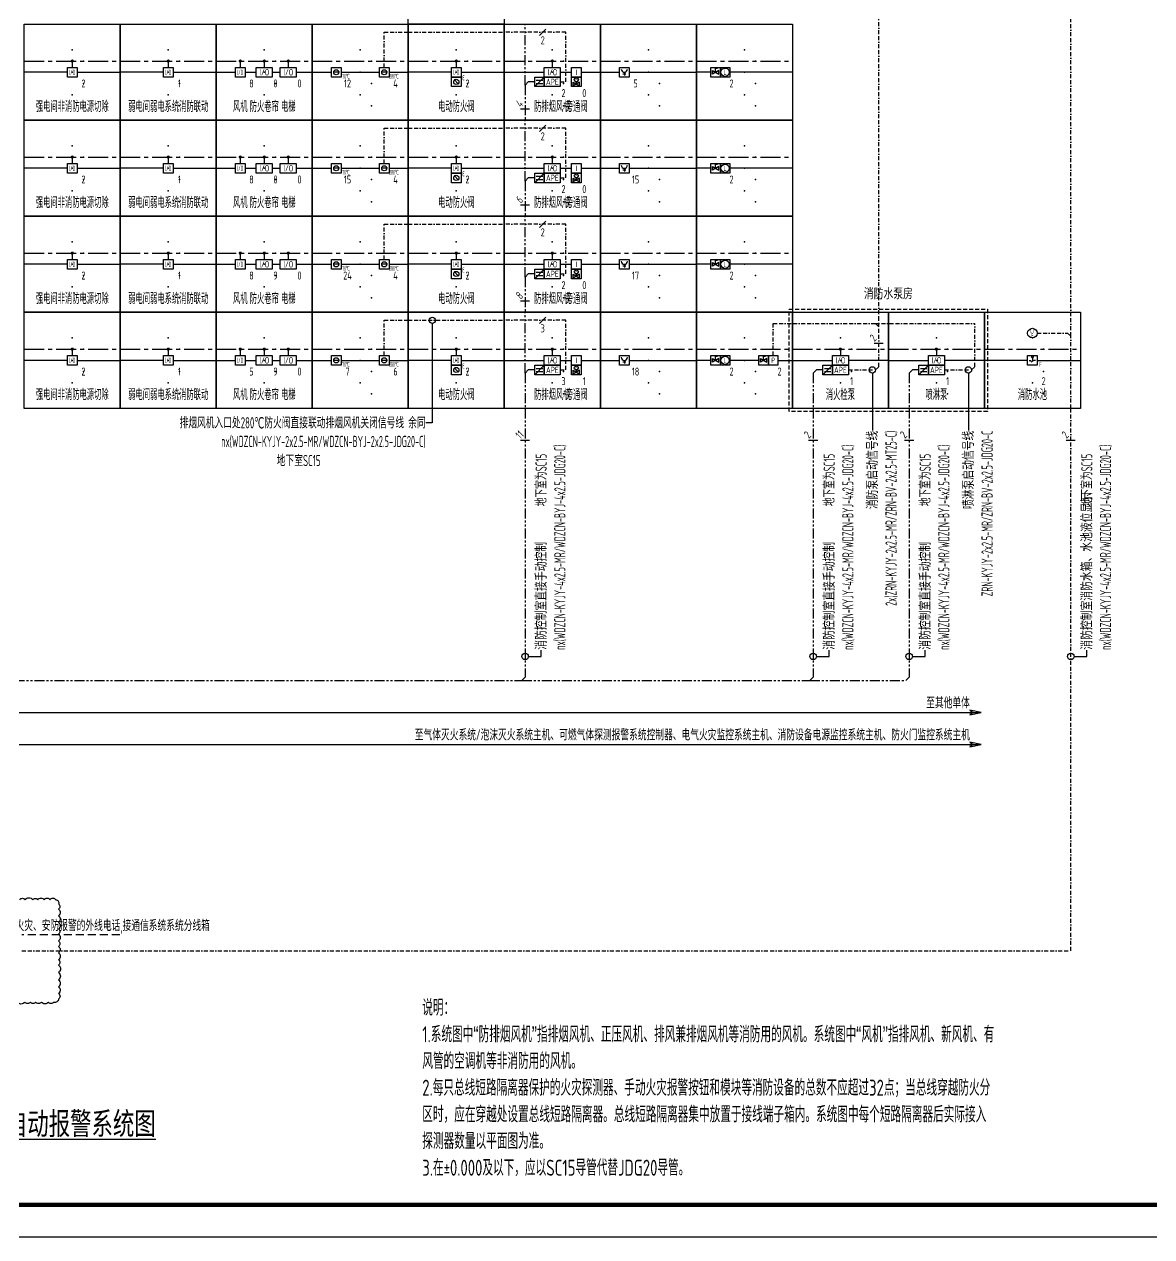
# Model space of a CAD drawing. Header units: millimetres. Extents: x -610917 to 349982, y -134386 to 210510.
# Drawn here: x 30000 to 65229, y -28881 to 9000 of the extents above; entities that cross this region are included whole.
import ezdxf
from ezdxf import colors
from ezdxf.entities.mleader import LeaderData, LeaderLine
from ezdxf.enums import TextEntityAlignment as Align
from ezdxf.math import Vec2, Vec3

# ---------------------------------------------------------------- set-up
doc = ezdxf.new("R2010")
doc.units = ezdxf.units.MM
doc.header["$LTSCALE"] = 500
doc.header["$MEASUREMENT"] = 0
for name, pattern in [('BORDER2', [0.875, 0.25, -0.125, 0.25, -0.125, 0, -0.125]), ('CENTER', [2, 1.25, -0.25, 0.25, -0.25]), ('DASHED', [0.75, 0.5, -0.25]), ('HIDDEN', [0.375, 0.25, -0.125]), ('PHANTOM2', [1.25, 0.625, -0.125, 0.125, -0.125, 0.125, -0.125])]:
    doc.linetypes.add(name, pattern=pattern)
doc.layers.get('0').update_dxf_attribs({"linetype": 'CONTINUOUS'})
for name, color, linetype in [('E-CTRL-WIRE', 3, 'BORDER2'), ('E-FAS-DEVC', 3, 'CONTINUOUS'), ('E-FAS-WIRE', 4, 'CONTINUOUS'), ('E-FAS-WIRE2', 1, 'CENTER'), ('E-FAS-WIRE4', 4, 'PHANTOM2'), ('E-GCS-WIRE', 4, 'DASHED'), ('E-POWR-EQPM', 3, 'CONTINUOUS'), ('E-REQU-DIMS', 30, 'CONTINUOUS'), ('E-UNIV-DIAG', 2, 'CONTINUOUS'), ('E-UNIV-DIAG2', 2, 'HIDDEN'), ('E-UNIV-EL', 140, 'CONTINUOUS'), ('E-UNIV-NOTE', 6, 'CONTINUOUS'), ('内框', 8, 'CONTINUOUS')]:
    doc.layers.add(name, color=color, linetype=linetype)
doc.styles.add('TH-STYLE1', font='Stfangso_0.ttf', dxfattribs={"width": 0.7})
doc.styles.add('TH-STYLE3', font='tssdeng.shx', dxfattribs={"width": 0.7, "bigfont": 'tssdchn.shx'})
doc.styles.add('黑体', font='')
doc.styles.get('黑体').set_extended_font_data('SimHei')

# ---------------------------------------------------------------- blocks, each defined once
blk = doc.blocks.new('E-ES01')
blk.add_lwpolyline([(0, 3000), (3000, 3000), (3000, 0), (0, 0)], close=True)
for p in [(1500, 2200), (1850, 1850), (1500, 1500), (1850, 1150), (1500, 800), (1850, 450)]:
    blk.add_point(p)
blk = doc.blocks.new('E-ANNO04')
blk.add_line((-1, -1), (1, 1))
at = {"style": 'TH-STYLE3', "width": 0.7}
blk.add_attdef('N', text='', height=2.5, dxfattribs=at).set_placement((0, 2.5), align=Align.MIDDLE)
blk = doc.blocks.new('E-BFAS610')
blk.add_lwpolyline([(-1.5, -1.5), (-1.5, 1.5), (1.5, 1.5), (1.5, -1.5)], close=True)
at = {"layer": 'E-UNIV-EL'}
for p, q in [((0, 0), (0, -1)), ((-0.5, -0.5), (0.5, -0.5))]:
    blk.add_line(p, q, dxfattribs=at)
blk.add_arc((0, 1), 1, 180, 0, dxfattribs=at)
blk = doc.blocks.new('E-BFAS620')
blk.add_lwpolyline([(-1.5, -1.5), (-1.5, 1.5), (1.5, 1.5), (1.5, -1.5)], close=True)
at = {"layer": 'E-UNIV-EL', "style": 'TH-STYLE3', "width": 0.7}
blk.add_attdef('F', text='', height=1.7, dxfattribs=at).set_placement((0, 0), align=Align.MIDDLE)
blk = doc.blocks.new('E-BFAS522')
blk.add_lwpolyline([(-1.5, -1.5), (-1.5, 1.5), (1.5, 1.5), (1.5, -1.5)], close=True)
at = {"layer": 'E-UNIV-EL'}
for p, q in [((-1.5, -1.5), (1.5, 1.5)), ((-1, 0.5), (1, 0.5)), ((-1, -0.5), (1, -0.5))]:
    blk.add_line(p, q, dxfattribs=at)
blk = doc.blocks.new('E-BFAS712')
blk.add_lwpolyline([(-1.5, -1.5), (-1.5, 1.5), (1.5, 1.5), (1.5, -1.5)], close=True)
at = {"layer": 'E-UNIV-EL'}
blk.add_line((1, 0), (-1, 0), dxfattribs=at)
blk.add_circle((0, 0), 0.8, dxfattribs=at)
at = {"layer": 'E-UNIV-EL', "style": 'TH-STYLE3', "width": 0.5}
blk.add_attdef('F', text='', height=1.5, dxfattribs=at).set_placement((3, -1.25), align=Align.MIDDLE)
blk = doc.blocks.new('E-BFAS730')
blk.add_lwpolyline([(-1.5, -1.5), (-1.5, 1.5), (1.5, 1.5), (1.5, -1.5)], close=True)
at = {"layer": 'E-UNIV-EL'}
blk.add_line((-0.71, 0.71), (0.71, -0.71), dxfattribs=at)
blk.add_circle((0, 0), 0.8, dxfattribs=at)
at = {"layer": 'E-UNIV-EL', "style": 'TH-STYLE3', "width": 0.5}
blk.add_attdef('F', text='', height=1.5, dxfattribs=at).set_placement((2.25, 1.25), align=Align.MIDDLE)
blk = doc.blocks.new('E-BFAS711')
blk.add_lwpolyline([(-1.5, -1.5), (-1.5, 1.5), (1.5, 1.5), (1.5, -1.5)], close=True)
at = {"layer": 'E-UNIV-EL'}
blk.add_line((1, 0), (-1, 0), dxfattribs=at)
blk.add_circle((0, 0), 0.8, dxfattribs=at)
at = {"layer": 'E-UNIV-EL', "style": 'TH-STYLE3', "width": 0.5}
blk.add_attdef('F', text='', height=1.5, dxfattribs=at).set_placement((3, -1.25), align=Align.MIDDLE)
blk = doc.blocks.new('E-BFAS621-2')
blk.add_lwpolyline([(-1.5, -1.5), (-1.5, 1.5), (1.5, 1.5), (1.5, -1.5)], close=True)
at = {"layer": 'E-UNIV-EL'}
for p in [(0, 0), (0.58, 1.15)]:
    blk.add_line(p, (0, 1.15), dxfattribs=at)
blk.add_lwpolyline([(1, -0.58), (1, 0.58), (-1, -0.58), (-1, 0.58)], close=True, dxfattribs=at)
blk = doc.blocks.new('E-BFAS520')
blk.add_lwpolyline([(-1.5, -1.5), (-1.5, 1.5), (1.5, 1.5), (1.5, -1.5)], close=True)
at = {"layer": 'E-UNIV-EL', "style": 'TH-STYLE3', "width": 0.5}
blk.add_attdef('F', text='', height=1.7, dxfattribs=at).set_placement((0, 0), align=Align.MIDDLE)
blk = doc.blocks.new('E-BFAS622')
blk.add_lwpolyline([(-1.5, -1.5), (-1.5, 1.5), (1.5, 1.5), (1.5, -1.5)], close=True)
at = {"layer": 'E-UNIV-EL'}
blk.add_circle((0, 0), 1.3, dxfattribs=at)
at = {"layer": 'E-UNIV-EL', "style": 'TH-STYLE3', "width": 0.7}
blk.add_attdef('S', text='', height=1.7, dxfattribs=at).set_placement((0, 0), align=Align.MIDDLE)
blk = doc.blocks.new('E-BDB004')
blk.add_lwpolyline([(-2.5, -1.5), (-2.5, 1.5), (2.5, 1.5), (2.5, -1.5)], close=True)
at = {"layer": 'E-UNIV-EL', "style": 'TH-STYLE3', "width": 0.7}
blk.add_attdef('BOX', text='', height=2, dxfattribs=at).set_placement((0, 0), align=Align.MIDDLE)
blk = doc.blocks.new('_DotBlank')
at = {"color": 0, "linetype": 'ByBlock', "lineweight": -2}
blk.add_line((-0.5, 0), (-1, 0), dxfattribs=at)
blk.add_circle((0, 0), 0.5, dxfattribs=at)
blk = doc.blocks.new('E-BFAS011')
blk.add_lwpolyline([(-2.5, -1.5), (-2.5, 1.5), (2.5, 1.5), (2.5, -1.5)], close=True)
at = {"layer": 'E-UNIV-EL', "style": 'TH-STYLE3', "width": 0.7}
blk.add_attdef('F', text='', height=2, dxfattribs=at).set_placement((0, 0), align=Align.MIDDLE)
blk = doc.blocks.new('E-BFAS630-2')
blk.add_lwpolyline([(-1.5, -1.51), (-1.5, 1.49), (1.5, 1.49), (1.5, -1.51)], close=True)
at = {"layer": 'E-UNIV-EL'}
for p, q in [((0, 0.7), (0, 0.5)), ((0, 0.4), (0, 0.25)), ((0, 0.15), (0, 0)), ((0.2, 1.07), (0.45, 1.07)), ((-1, -0.01), (-0.5, -0.01)), ((0, -0.1), (0, -0.3))]:
    blk.add_line(p, q, dxfattribs=at)
blk.add_lwpolyline([(0, 1.45, -0.533333), (0, 0.7, -0.533333)], format="xyb", close=True, dxfattribs=at)
blk.add_lwpolyline([(1, -0.01), (0.5, -0.01), (-0.5, -0.59)], dxfattribs=at)
at = {"layer": 'E-UNIV-EL', "style": 'TH-STYLE3', "width": 0.5}
blk.add_attdef('F', text='', height=1.5, dxfattribs=at).set_placement((2.5, -1.26), align=Align.MIDDLE)
blk = doc.blocks.new('E-BFAS630-3')
blk.add_circle((0, 0), 1.5)
at = {"layer": 'E-UNIV-EL', "style": 'TH-STYLE3', "width": 0.5}
for p in [(0, 0.75), (0, -0.75)]:
    blk.add_attdef('F', text='', height=1.5, dxfattribs=at).set_placement(p, align=Align.MIDDLE)
blk = doc.blocks.new('E-BFAS621-4')
blk.add_lwpolyline([(-1.5, -1.5), (-1.5, 1.5), (1.5, 1.5), (1.5, -1.5)], close=True)
at = {"layer": 'E-UNIV-EL'}
blk.add_line((0, 0), (0, -0.7), dxfattribs=at)
blk.add_lwpolyline([(1, -1.28), (1, -0.12), (-1, -1.28), (-1, -0.12)], close=True, dxfattribs=at)
blk.add_circle((0, 0.65), 0.65, dxfattribs=at)
at = {"layer": 'E-UNIV-EL', "style": 'TH-STYLE3', "width": 0.7}
blk.add_attdef('F', text='', height=1, dxfattribs=at).set_placement((0, 0.65), align=Align.MIDDLE)
blk = doc.blocks.new('E-BFAS510')
blk.add_lwpolyline([(-1.5, -1.5), (-1.5, 1.5), (1.5, 1.5), (1.5, -1.5)], close=True)
at = {"layer": 'E-UNIV-EL', "style": 'TH-STYLE3', "width": 0.7}
blk.add_attdef('F', text='', height=1.7, dxfattribs=at).set_placement((0, 0), align=Align.MIDDLE)
blk = doc.blocks.new('THAPE_A1L_inner')
at = {"layer": '内框'}
blk.add_lwpolyline([(0, 0), (841, 0), (841, 594), (0, 594)], close=True, dxfattribs=at)
at = {"layer": '内框', "const_width": 1.4}
blk.add_lwpolyline([(25, 584), (25, 10), (831, 10), (831, 584)], close=True, dxfattribs=at)
at = {"layer": '内框', "style": '黑体', "width": 0.8}
blk.add_attdef('内框名称', (51.53, 598.63), '', height=7, dxfattribs=at)

msp = doc.modelspace()

# ---------------------------------------------------------------- linework, layer by layer
at = {"layer": 'E-CTRL-WIRE'}
for p, q in [((56700, -250), (56700, 14750)), ((62700, -750), (62700, 14350)), ((41250, 7650), (41250, 8750)), ((41250, 8750), (42000, 8750)), ((42000, 8750), (45000, 8750)), ((46925, 8750), (45000, 8750)), ((46925, 7200), (46925, 8750)), ((46750, 7200), (46925, 7200)), ((41250, 4650), (41250, 5750)), ((41250, 5750), (42000, 5750)), ((42000, 5750), (45000, 5750)), ((46925, 5750), (45000, 5750)), ((46925, 4200), (46925, 5750)), ((46750, 4200), (46925, 4200)), ((41250, 1650), (41250, 2750)), ((41250, 2750), (42000, 2750)), ((42000, 2750), (45000, 2750)), ((46925, 2750), (45000, 2750)), ((46925, 1200), (46925, 2750)), ((46750, 1200), (46925, 1200)), ((41250, -1350), (41250, -250)), ((41250, -250), (42000, -250)), ((42000, -250), (45000, -250)), ((46925, -250), (45000, -250)), ((46925, -1800), (46925, -250)), ((53400, -1350), (53400, -350)), ((53400, -350), (56600, -350)), ((56700, -450), (56600, -350)), ((56600, -350), (59700, -350)), ((56700, -450), (56700, -250)), ((59700, -1700), (59700, -350)), ((56700, -1700), (56700, -450)), ((61650, -650), (62600, -650)), ((62600, -650), (62700, -750)), ((62700, -3000), (62700, -750)), ((46750, -1800), (46925, -1800)), ((55750, -1800), (56600, -1800)), ((55750, -1800), (56600, -1800)), ((56600, -1800), (56700, -1700)), ((58750, -1800), (59600, -1800)), ((59600, -1800), (59700, -1700)), ((62700, -19950), (62700, -3000)), ((29921, -19950), (62700, -19950))]:
    msp.add_line(p, q, dxfattribs=at)
at = {"layer": 'E-FAS-WIRE'}
for p, q in [((31350, 7500), (30000, 7500)), ((31650, 7500), (33000, 7500)), ((34350, 7500), (33000, 7500)), ((34650, 7500), (36000, 7500)), ((36000, 7500), (36600, 7500)), ((36900, 7500), (37250, 7500)), ((37750, 7500), (38000, 7500)), ((38500, 7500), (39000, 7500)), ((39000, 7500), (39600, 7500)), ((39900, 7500), (41100, 7500)), ((41400, 7500), (42000, 7500)), ((43350, 7500), (42000, 7500)), ((43650, 7500), (45000, 7500)), ((45000, 7500), (46250, 7500)), ((46750, 7500), (47100, 7500)), ((47400, 7500), (48000, 7500)), ((48000, 7500), (48600, 7500)), ((48900, 7500), (51000, 7500)), ((51450, 7500), (51000, 7500)), ((54000, 7500), (52030, 7500)), ((31350, 4500), (30000, 4500)), ((31650, 4500), (33000, 4500)), ((34350, 4500), (33000, 4500)), ((34650, 4500), (36000, 4500)), ((36000, 4500), (36600, 4500)), ((36900, 4500), (37250, 4500)), ((37750, 4500), (38000, 4500)), ((38500, 4500), (39000, 4500)), ((39000, 4500), (39600, 4500)), ((39900, 4500), (41100, 4500)), ((41400, 4500), (42000, 4500)), ((43350, 4500), (42000, 4500)), ((43650, 4500), (45000, 4500)), ((45000, 4500), (46250, 4500)), ((46750, 4500), (47100, 4500)), ((47400, 4500), (48000, 4500)), ((48000, 4500), (48600, 4500)), ((48900, 4500), (51000, 4500)), ((51450, 4500), (51000, 4500)), ((54000, 4500), (52030, 4500)), ((31350, 1500), (30000, 1500)), ((31650, 1500), (33000, 1500)), ((34350, 1500), (33000, 1500)), ((34650, 1500), (36000, 1500)), ((36000, 1500), (36600, 1500)), ((36900, 1500), (37250, 1500)), ((37750, 1500), (38000, 1500)), ((38500, 1500), (39000, 1500)), ((39000, 1500), (39600, 1500)), ((39900, 1500), (41100, 1500)), ((41400, 1500), (42000, 1500)), ((43350, 1500), (42000, 1500)), ((43650, 1500), (45000, 1500)), ((45000, 1500), (46250, 1500)), ((46750, 1500), (47100, 1500)), ((47400, 1500), (48000, 1500)), ((48000, 1500), (48600, 1500)), ((48900, 1500), (51000, 1500)), ((51450, 1500), (51000, 1500)), ((54000, 1500), (52030, 1500)), ((31350, -1500), (30000, -1500)), ((31500, -1150), (31500, -1350)), ((31650, -1500), (33000, -1500)), ((34350, -1500), (33000, -1500)), ((34650, -1500), (36000, -1500)), ((36000, -1500), (36600, -1500)), ((36900, -1500), (37250, -1500)), ((37750, -1500), (38000, -1500)), ((38500, -1500), (39000, -1500)), ((39000, -1500), (39600, -1500)), ((39900, -1500), (41100, -1500)), ((41400, -1500), (42000, -1500)), ((43350, -1500), (42000, -1500)), ((43650, -1500), (45000, -1500)), ((45000, -1500), (46250, -1500)), ((46750, -1500), (47100, -1500)), ((47400, -1500), (48000, -1500)), ((48000, -1500), (48600, -1500)), ((48900, -1500), (51000, -1500)), ((51450, -1500), (51000, -1500)), ((52950, -1500), (52030, -1500)), ((53550, -1500), (54000, -1500)), ((54000, -1500), (55250, -1500)), ((55500, -1150), (55500, -1350)), ((57000, -1500), (55750, -1500)), ((57000, -1500), (58250, -1500)), ((58500, -1150), (58500, -1350)), ((60000, -1500), (58750, -1500)), ((61350, -1500), (60000, -1500)), ((61650, -1500), (63000, -1500)), ((13421, -12500), (59899, -12500)), ((21021, -13500), (59899, -13500))]:
    msp.add_line(p, q, dxfattribs=at)
at = {"layer": 'E-FAS-WIRE', "const_width": 50}
for points in [[(31475, -1150, 1), (31525, -1150, 1)], [(55475, -1150, 1), (55525, -1150, 1)], [(58475, -1150, 1), (58525, -1150, 1)]]:
    msp.add_lwpolyline(points, format="xyb", close=True, dxfattribs=at)
at = {"layer": 'E-FAS-WIRE'}
for points in [[(59899, -12500), (59546, -12425), (59646, -12500), (59546, -12575), (59899, -12500)], [(59899, -13500), (59546, -13425), (59646, -13500), (59546, -13575), (59899, -13500)]]:
    msp.add_lwpolyline(points, dxfattribs=at)
at = {"layer": 'E-FAS-WIRE2'}
for p, q in [((30000, 7850), (33000, 7850)), ((31500, 7850), (31500, 7650)), ((33000, 7850), (36000, 7850)), ((34500, 7850), (34500, 7650)), ((36000, 7850), (39000, 7850)), ((36750, 7850), (36750, 7650)), ((37500, 7850), (37500, 7650)), ((38250, 7850), (38250, 7650)), ((39000, 7850), (42000, 7850)), ((42000, 7850), (45000, 7850)), ((43500, 7850), (43500, 7650)), ((45000, 7850), (48000, 7850)), ((46500, 7850), (46500, 7650)), ((48000, 7850), (51000, 7850)), ((51000, 7850), (54000, 7850)), ((30000, 4850), (33000, 4850)), ((31500, 4850), (31500, 4650)), ((33000, 4850), (36000, 4850)), ((34500, 4850), (34500, 4650)), ((36000, 4850), (39000, 4850)), ((36750, 4850), (36750, 4650)), ((37500, 4850), (37500, 4650)), ((38250, 4850), (38250, 4650)), ((39000, 4850), (42000, 4850)), ((42000, 4850), (45000, 4850)), ((43500, 4850), (43500, 4650)), ((45000, 4850), (48000, 4850)), ((46500, 4850), (46500, 4650)), ((48000, 4850), (51000, 4850)), ((51000, 4850), (54000, 4850)), ((30000, 1850), (33000, 1850)), ((31500, 1850), (31500, 1650)), ((33000, 1850), (36000, 1850)), ((34500, 1850), (34500, 1650)), ((36000, 1850), (39000, 1850)), ((36750, 1850), (36750, 1650)), ((37500, 1850), (37500, 1650)), ((38250, 1850), (38250, 1650)), ((39000, 1850), (42000, 1850)), ((42000, 1850), (45000, 1850)), ((43500, 1850), (43500, 1650)), ((45000, 1850), (48000, 1850)), ((46500, 1850), (46500, 1650)), ((48000, 1850), (51000, 1850)), ((51000, 1850), (54000, 1850)), ((30000, -1150), (33000, -1150)), ((31500, -1150), (31500, -1350)), ((33000, -1150), (36000, -1150)), ((34500, -1150), (34500, -1350)), ((36000, -1150), (39000, -1150)), ((36750, -1150), (36750, -1350)), ((37500, -1150), (37500, -1350)), ((38250, -1150), (38250, -1350)), ((39000, -1150), (42000, -1150)), ((42000, -1150), (45000, -1150)), ((43500, -1150), (43500, -1350)), ((45000, -1150), (48000, -1150)), ((46500, -1150), (46500, -1350)), ((48000, -1150), (51000, -1150)), ((51000, -1150), (54000, -1150)), ((54000, -1150), (57000, -1150)), ((57000, -1150), (60000, -1150)), ((60000, -1150), (63000, -1150)), ((60000, -1150), (63000, -1150))]:
    msp.add_line(p, q, dxfattribs=at)
at = {"layer": 'E-FAS-WIRE2', "const_width": 50}
for points in [[(31475, 7850, 1), (31525, 7850, 1)], [(34475, 7850, 1), (34525, 7850, 1)], [(36725, 7850, 1), (36775, 7850, 1)], [(37475, 7850, 1), (37525, 7850, 1)], [(38225, 7850, 1), (38275, 7850, 1)], [(43475, 7850, 1), (43525, 7850, 1)], [(46475, 7850, 1), (46525, 7850, 1)], [(31475, 4850, 1), (31525, 4850, 1)], [(34475, 4850, 1), (34525, 4850, 1)], [(36725, 4850, 1), (36775, 4850, 1)], [(37475, 4850, 1), (37525, 4850, 1)], [(38225, 4850, 1), (38275, 4850, 1)], [(43475, 4850, 1), (43525, 4850, 1)], [(46475, 4850, 1), (46525, 4850, 1)], [(31475, 1850, 1), (31525, 1850, 1)], [(34475, 1850, 1), (34525, 1850, 1)], [(36725, 1850, 1), (36775, 1850, 1)], [(37475, 1850, 1), (37525, 1850, 1)], [(38225, 1850, 1), (38275, 1850, 1)], [(43475, 1850, 1), (43525, 1850, 1)], [(46475, 1850, 1), (46525, 1850, 1)], [(31475, -1150, 1), (31525, -1150, 1)], [(34475, -1150, 1), (34525, -1150, 1)], [(36725, -1150, 1), (36775, -1150, 1)], [(37475, -1150, 1), (37525, -1150, 1)], [(38225, -1150, 1), (38275, -1150, 1)], [(43475, -1150, 1), (43525, -1150, 1)], [(46475, -1150, 1), (46525, -1150, 1)]]:
    msp.add_lwpolyline(points, format="xyb", close=True, dxfattribs=at)
at = {"layer": 'E-FAS-WIRE4'}
for p, q in [((45650, 7100), (45650, 9000)), ((45650, 7100), (45750, 7200)), ((45950, 7200), (45750, 7200)), ((45650, 7100), (45650, 6000)), ((45650, 4100), (45650, 6000)), ((45650, 4100), (45750, 4200)), ((45950, 4200), (45750, 4200)), ((45650, 4100), (45650, 3000)), ((45650, 1100), (45650, 3000)), ((45650, 1100), (45750, 1200)), ((45950, 1200), (45750, 1200)), ((45650, 1100), (45650, 0)), ((45650, -1900), (45650, 0)), ((45650, -1900), (45750, -1800)), ((45950, -1800), (45750, -1800)), ((54650, -1900), (54750, -1800)), ((54950, -1800), (54750, -1800)), ((57650, -1900), (57750, -1800)), ((57950, -1800), (57750, -1800)), ((45650, -1900), (45650, -3000)), ((54650, -1900), (54650, -3000)), ((57650, -1900), (57650, -3000)), ((45650, -3000), (45650, -11400)), ((54650, -3000), (54650, -11400)), ((57650, -3000), (57650, -11400)), ((12821, -11500), (45550, -11500)), ((45550, -11500), (45650, -11400)), ((45550, -11500), (54550, -11500)), ((54650, -11400), (54550, -11500)), ((54550, -11500), (54650, -11400)), ((54550, -11500), (57550, -11500)), ((57550, -11500), (57650, -11400))]:
    msp.add_line(p, q, dxfattribs=at)
at = {"layer": 'E-GCS-WIRE'}
msp.add_line((32986, -19450), (29921, -19450), dxfattribs=at)
at = {"layer": 'E-UNIV-DIAG2'}
msp.add_lwpolyline([(53900, -3100), (53900, 100), (60100, 100), (60100, -3100)], close=True, dxfattribs=at)
at = {"layer": 'E-UNIV-NOTE'}
msp.add_lwpolyline([(29857, -18350, -0.520567), (30024, -18350, -0.520567), (30264, -18350, -0.520567), (30424, -18350, -0.520567), (30623, -18350, -0.520567), (30808, -18350, -0.520567), (30983, -18350, -0.520567), (31071, -18489, -0.520567), (31071, -18646, -0.520567), (31071, -18851, -0.520567), (31071, -19061, -0.520567), (31071, -19268, -0.520567), (31071, -19425, -0.520567), (31071, -19640, -0.520567), (31071, -19811, -0.520567), (31071, -20009, -0.520567), (31071, -20226, -0.520567), (31071, -20391, -0.520567), (31071, -20628, -0.520567), (31071, -20857, -0.520567), (31071, -21068, -0.520567), (31071, -21276, -0.520567), (31071, -21456, -0.520567), (30921, -21550, -0.520567), (30753, -21550, -0.520567), (30541, -21550, -0.520567), (30356, -21550, -0.520567), (30196, -21550, -0.520567), (30016, -21550, -0.520567), (29776, -21550, -0.520567)], format="xyb", dxfattribs=at)

# ---------------------------------------------------------------- block references
at = {"layer": 'E-FAS-DEVC', "xscale": 100, "yscale": 100, "zscale": 100}
for name, p, values in [('E-BFAS520', (31500, 7500), {'F': 'I/O'}), ('E-BFAS520', (34500, 7500), {'F': 'I/O'}), ('E-BFAS520', (36750, 7500), {'F': 'I/O'}), ('E-BFAS011', (37500, 7500), {'F': 'I/O'}), ('E-BFAS011', (38250, 7500), {'F': 'I/O'}), ('E-BFAS711', (39750, 7500), {'F': '70℃'}), ('E-BFAS712', (41250, 7500), {'F': '280℃'}), ('E-BFAS520', (43500, 7500), {'F': 'I/O'}), ('E-BFAS011', (46500, 7500), {'F': 'I/O'}), ('E-BFAS510', (47250, 7500), {'F': 'I'}), ('E-BFAS622', (51900, 7500), {'S': 'L'}), ('E-BFAS730', (43500, 7200), {'F': 'E'}), ('E-BFAS520', (31500, 4500), {'F': 'I/O'}), ('E-BFAS520', (34500, 4500), {'F': 'I/O'}), ('E-BFAS520', (36750, 4500), {'F': 'I/O'}), ('E-BFAS011', (37500, 4500), {'F': 'I/O'}), ('E-BFAS011', (38250, 4500), {'F': 'I/O'}), ('E-BFAS711', (39750, 4500), {'F': '70℃'}), ('E-BFAS712', (41250, 4500), {'F': '280℃'}), ('E-BFAS520', (43500, 4500), {'F': 'I/O'}), ('E-BFAS011', (46500, 4500), {'F': 'I/O'}), ('E-BFAS510', (47250, 4500), {'F': 'I'}), ('E-BFAS622', (51900, 4500), {'S': 'L'}), ('E-BFAS730', (43500, 4200), {'F': 'E'}), ('E-BFAS520', (31500, 1500), {'F': 'I/O'}), ('E-BFAS520', (34500, 1500), {'F': 'I/O'}), ('E-BFAS520', (36750, 1500), {'F': 'I/O'}), ('E-BFAS011', (37500, 1500), {'F': 'I/O'}), ('E-BFAS011', (38250, 1500), {'F': 'I/O'}), ('E-BFAS711', (39750, 1500), {'F': '70℃'}), ('E-BFAS712', (41250, 1500), {'F': '280℃'}), ('E-BFAS520', (43500, 1500), {'F': 'I/O'}), ('E-BFAS011', (46500, 1500), {'F': 'I/O'}), ('E-BFAS510', (47250, 1500), {'F': 'I'}), ('E-BFAS622', (51900, 1500), {'S': 'L'}), ('E-BFAS730', (43500, 1200), {'F': 'E'}), ('E-BFAS520', (31500, -1500), {'F': 'I/O'}), ('E-BFAS520', (31500, -1500), {'F': 'I/O'}), ('E-BFAS520', (34500, -1500), {'F': 'I/O'}), ('E-BFAS520', (36750, -1500), {'F': 'I/O'}), ('E-BFAS011', (37500, -1500), {'F': 'I/O'}), ('E-BFAS011', (38250, -1500), {'F': 'I/O'}), ('E-BFAS711', (39750, -1500), {'F': '70℃'}), ('E-BFAS712', (41250, -1500), {'F': '280℃'}), ('E-BFAS520', (43500, -1500), {'F': 'I/O'}), ('E-BFAS011', (46500, -1500), {'F': 'I/O'}), ('E-BFAS510', (47250, -1500), {'F': 'I'}), ('E-BFAS622', (51900, -1500), {'S': 'L'}), ('E-BFAS620', (53400, -1500), {'F': 'P'}), ('E-BFAS011', (55500, -1500), {'F': 'I/O'}), ('E-BFAS011', (58500, -1500), {'F': 'I/O'}), ('E-BFAS630-2', (61500, -1499), {'F': 'F'}), ('E-BFAS730', (43500, -1800), {'F': 'E'})]:
    msp.add_blockref(name, p, dxfattribs=at).add_auto_attribs(values)
for name, p in [('E-BFAS610', (48750, 7500)), ('E-BFAS621-2', (51600, 7500)), ('E-BFAS522', (46100, 7200)), ('E-BFAS610', (48750, 4500)), ('E-BFAS621-2', (51600, 4500)), ('E-BFAS522', (46100, 4200)), ('E-BFAS610', (48750, 1500)), ('E-BFAS621-2', (51600, 1500)), ('E-BFAS522', (46100, 1200)), ('E-BFAS610', (48750, -1500)), ('E-BFAS621-2', (51600, -1500)), ('E-BFAS621-2', (53100, -1500)), ('E-BFAS522', (46100, -1800)), ('E-BFAS522', (55100, -1800)), ('E-BFAS522', (58100, -1800))]:
    msp.add_blockref(name, p, dxfattribs=at)
at = {"layer": 'E-FAS-DEVC'}
ref = msp.add_blockref('E-BFAS621-4', (47250, 7200), dxfattribs=dict(at, xscale=100, yscale=100, zscale=100))
ref.add_attrib('F', 'M', dxfattribs={"layer": 'E-UNIV-EL', "height": 100, "style": 'TH-STYLE3', "width": 0.7}).set_placement((47250, 7275), align=Align.MIDDLE)
ref = msp.add_blockref('E-BFAS621-4', (47250, 4200), dxfattribs=dict(at, xscale=100, yscale=100, zscale=100))
ref.add_attrib('F', 'M', dxfattribs={"layer": 'E-UNIV-EL', "height": 100, "style": 'TH-STYLE3', "width": 0.7}).set_placement((47250, 4275), align=Align.MIDDLE)
ref = msp.add_blockref('E-BFAS621-4', (47250, 1200), dxfattribs=dict(at, xscale=100, yscale=100, zscale=100))
ref.add_attrib('F', 'M', dxfattribs={"layer": 'E-UNIV-EL', "height": 100, "style": 'TH-STYLE3', "width": 0.7}).set_placement((47250, 1275), align=Align.MIDDLE)
ref = msp.add_blockref('E-BFAS630-3', (61500, -650), dxfattribs=dict(at, xscale=100, yscale=100, zscale=100))
ref.add_attrib('F', 'LT', dxfattribs={"layer": 'E-UNIV-EL', "height": 150, "style": 'TH-STYLE3', "width": 0.5}).set_placement((61500, -575), align=Align.MIDDLE)
ref.add_attrib('F', 'F', dxfattribs={"layer": 'E-UNIV-EL', "height": 150, "style": 'TH-STYLE3', "width": 0.5}).set_placement((61500, -725), align=Align.MIDDLE)
ref = msp.add_blockref('E-BFAS621-4', (47250, -1800), dxfattribs=dict(at, xscale=100, yscale=100, zscale=100))
ref.add_attrib('F', 'M', dxfattribs={"layer": 'E-UNIV-EL', "height": 100, "style": 'TH-STYLE3', "width": 0.7}).set_placement((47250, -1725), align=Align.MIDDLE)
at = {"layer": 'E-POWR-EQPM', "xscale": 100, "yscale": 100, "zscale": 100}
for p in [(46500, 7200), (46500, 4200), (46500, 1200), (46500, -1800), (55500, -1800), (58500, -1800)]:
    msp.add_blockref('E-BDB004', p, dxfattribs=at).add_auto_attribs({'BOX': 'APE'})
at = {"layer": 'E-UNIV-DIAG'}
for p in [(42000, 9000), (30000, 6000), (33000, 6000), (36000, 6000), (39000, 6000), (42000, 6000), (45000, 6000), (48000, 6000), (51000, 6000), (30000, 3000), (33000, 3000), (36000, 3000), (39000, 3000), (42000, 3000), (45000, 3000), (48000, 3000), (51000, 3000), (30000, 0), (33000, 0), (36000, 0), (39000, 0), (42000, 0), (45000, 0), (48000, 0), (51000, 0), (30000, -3000), (33000, -3000), (36000, -3000), (39000, -3000), (42000, -3000), (45000, -3000), (48000, -3000), (51000, -3000), (54000, -3000), (57000, -3000), (60000, -3000)]:
    msp.add_blockref('E-ES01', p, dxfattribs=at)
at = {"layer": 'E-UNIV-NOTE'}
ref = msp.add_blockref('E-ANNO04', (46200, 8750), dxfattribs=dict(at, xscale=100.0000000000014, yscale=100.0000000000014, zscale=100.0000000000014, rotation=180.0000000000029))
ref.add_attrib('N', '2', dxfattribs={"layer": '0', "height": 250, "style": 'TH-STYLE3', "width": 0.7}).set_placement((46200, 8500), align=Align.MIDDLE)
ref = msp.add_blockref('E-ANNO04', (45650, 6350), dxfattribs=dict(at, xscale=-100.0000000000014, yscale=100, zscale=100, rotation=44.99999999999704))
ref.add_attrib('N', '4', dxfattribs={"layer": '0', "height": 250, "rotation": 45, "style": 'TH-STYLE3', "width": 0.7}).set_placement((45473, 6527), align=Align.MIDDLE)
ref = msp.add_blockref('E-ANNO04', (46200, 5750), dxfattribs=dict(at, xscale=100.0000000000014, yscale=100.0000000000014, zscale=100.0000000000014, rotation=180.0000000000029))
ref.add_attrib('N', '2', dxfattribs={"layer": '0', "height": 250, "style": 'TH-STYLE3', "width": 0.7}).set_placement((46200, 5500), align=Align.MIDDLE)
ref = msp.add_blockref('E-ANNO04', (45650, 3350), dxfattribs=dict(at, xscale=-100.0000000000014, yscale=100, zscale=100, rotation=44.99999999999704))
ref.add_attrib('N', '6', dxfattribs={"layer": '0', "height": 250, "rotation": 45, "style": 'TH-STYLE3', "width": 0.7}).set_placement((45473, 3527), align=Align.MIDDLE)
ref = msp.add_blockref('E-ANNO04', (46200, 2750), dxfattribs=dict(at, xscale=100.0000000000014, yscale=100.0000000000014, zscale=100.0000000000014, rotation=180.0000000000029))
ref.add_attrib('N', '2', dxfattribs={"layer": '0', "height": 250, "style": 'TH-STYLE3', "width": 0.7}).set_placement((46200, 2500), align=Align.MIDDLE)
ref = msp.add_blockref('E-ANNO04', (45650, 350), dxfattribs=dict(at, xscale=-100.0000000000014, yscale=100, zscale=100, rotation=44.99999999999704))
ref.add_attrib('N', '8', dxfattribs={"layer": '0', "height": 250, "rotation": 45, "style": 'TH-STYLE3', "width": 0.7}).set_placement((45473, 527), align=Align.MIDDLE)
ref = msp.add_blockref('E-ANNO04', (46200, -250), dxfattribs=dict(at, xscale=100.0000000000014, yscale=100.0000000000014, zscale=100.0000000000014, rotation=180.0000000000029))
ref.add_attrib('N', '3', dxfattribs={"layer": '0', "height": 250, "style": 'TH-STYLE3', "width": 0.7}).set_placement((46200, -500), align=Align.MIDDLE)
ref = msp.add_blockref('E-ANNO04', (56700, -975), dxfattribs=dict(at, xscale=-100.0000000000066, yscale=100, zscale=100, rotation=45))
ref.add_attrib('N', '2', dxfattribs={"layer": '0', "height": 250, "rotation": 45, "style": 'TH-STYLE3', "width": 0.7}).set_placement((56523, -798), align=Align.MIDDLE)
ref = msp.add_blockref('E-ANNO04', (45650, -4000), dxfattribs=dict(at, xscale=-100.0000000000014, yscale=100, zscale=100, rotation=44.99999999999704))
ref.add_attrib('N', '11', dxfattribs={"layer": '0', "height": 250, "rotation": 45, "style": 'TH-STYLE3', "width": 0.7}).set_placement((45473, -3823), align=Align.MIDDLE)
ref = msp.add_blockref('E-ANNO04', (54650, -4000), dxfattribs=dict(at, xscale=-100.0000000000066, yscale=100, zscale=100, rotation=45))
ref.add_attrib('N', '2', dxfattribs={"layer": '0', "height": 250, "rotation": 45, "style": 'TH-STYLE3', "width": 0.7}).set_placement((54473, -3823), align=Align.MIDDLE)
ref = msp.add_blockref('E-ANNO04', (57650, -4000), dxfattribs=dict(at, xscale=-100.0000000000066, yscale=100, zscale=100, rotation=45))
ref.add_attrib('N', '2', dxfattribs={"layer": '0', "height": 250, "rotation": 45, "style": 'TH-STYLE3', "width": 0.7}).set_placement((57473, -3823), align=Align.MIDDLE)
ref = msp.add_blockref('E-ANNO04', (62700, -4000), dxfattribs=dict(at, xscale=-100.0000000000066, yscale=100, zscale=100, rotation=45))
ref.add_attrib('N', '2', dxfattribs={"layer": '0', "height": 250, "rotation": 45, "style": 'TH-STYLE3', "width": 0.7}).set_placement((62523, -3823), align=Align.MIDDLE)
at = {"layer": '内框', "xscale": 100, "yscale": 100, "zscale": 100}
msp.add_blockref('THAPE_A1L_inner', (-7701, -28881), dxfattribs=at)

# ---------------------------------------------------------------- texts
at = {"layer": 'E-REQU-DIMS', "color": 6, "insert": (37891, -4456), "char_height": 350, "attachment_point": 1, "style": 'TH-STYLE3'}
msp.add_mtext('{\\W0.6;地下室SC15}', dxfattribs=at)
at = {"layer": 'E-REQU-DIMS', "color": 6, "char_height": 350, "attachment_point": 4, "rotation": 90, "style": 'TH-STYLE3'}
for insert in [(46150, -6060), (55150, -6060), (58150, -6060), (63200, -6060)]:
    msp.add_mtext('{\\W0.6;地下室为SC15}', dxfattribs=dict(at, insert=insert))
at = {"layer": 'E-UNIV-NOTE', "style": 'TH-STYLE3'}
for s, height, width, p in [('2', 250, 0.7, (31850, 7150)), ('1', 250, 0.7, (34850, 7150)), ('8', 250, 0.7, (37100, 7150)), ('0', 250, 0.7, (37850, 7150)), ('0', 250, 0.7, (38600, 7150)), ('12', 250, 0.7, (40100, 7150)), ('4', 250, 0.7, (41600, 7150)), ('2', 250, 0.7, (43850, 7150)), ('5', 250, 0.7, (49100, 7150)), ('2', 250, 0.7, (52100, 7150)), ('2', 250, 0.7, (46850, 6850)), ('0', 250, 0.7, (47500, 6850)), ('强电间非消防电源切除', 350, 0.5, (31500, 6450)), ('弱电间弱电系统消防联动', 350, 0.5, (34500, 6450)), ('风机', 350, 0.5, (36750, 6450)), ('防火卷帘', 350, 0.5, (37500, 6450)), ('电梯', 350, 0.5, (38250, 6450)), ('电动防火阀', 350, 0.5, (43500, 6450)), ('防排烟风机', 350, 0.5, (46500, 6450)), ('旁通阀', 350, 0.5, (47258, 6450)), ('2', 250, 0.7, (31850, 4150)), ('1', 250, 0.7, (34850, 4150)), ('8', 250, 0.7, (37100, 4150)), ('0', 250, 0.7, (37850, 4150)), ('0', 250, 0.7, (38600, 4150)), ('15', 250, 0.7, (40100, 4150)), ('4', 250, 0.7, (41600, 4150)), ('2', 250, 0.7, (43850, 4150)), ('15', 250, 0.7, (49100, 4150)), ('2', 250, 0.7, (52100, 4150)), ('2', 250, 0.7, (46850, 3850)), ('0', 250, 0.7, (47500, 3850)), ('强电间非消防电源切除', 350, 0.5, (31500, 3450)), ('弱电间弱电系统消防联动', 350, 0.5, (34500, 3450)), ('风机', 350, 0.5, (36750, 3450)), ('防火卷帘', 350, 0.5, (37500, 3450)), ('电梯', 350, 0.5, (38250, 3450)), ('电动防火阀', 350, 0.5, (43500, 3450)), ('防排烟风机', 350, 0.5, (46500, 3450)), ('旁通阀', 350, 0.5, (47258, 3450)), ('2', 250, 0.7, (31850, 1150)), ('1', 250, 0.7, (34850, 1150)), ('8', 250, 0.7, (37100, 1150)), ('9', 250, 0.7, (37850, 1150)), ('0', 250, 0.7, (38600, 1150)), ('24', 250, 0.7, (40100, 1150)), ('4', 250, 0.7, (41600, 1150)), ('2', 250, 0.7, (43850, 1150)), ('17', 250, 0.7, (49100, 1150)), ('2', 250, 0.7, (52100, 1150)), ('2', 250, 0.7, (46850, 850)), ('0', 250, 0.7, (47500, 850)), ('强电间非消防电源切除', 350, 0.5, (31500, 450)), ('弱电间弱电系统消防联动', 350, 0.5, (34500, 450)), ('风机', 350, 0.5, (36750, 450)), ('防火卷帘', 350, 0.5, (37500, 450)), ('电梯', 350, 0.5, (38250, 450)), ('电动防火阀', 350, 0.5, (43500, 450)), ('防排烟风机', 350, 0.5, (46500, 450)), ('旁通阀', 350, 0.5, (47258, 450)), ('2', 250, 0.7, (31850, -1850)), ('1', 250, 0.7, (34850, -1850)), ('5', 250, 0.7, (37100, -1850)), ('9', 250, 0.7, (37850, -1850)), ('0', 250, 0.7, (38600, -1850)), ('7', 250, 0.7, (40100, -1850)), ('6', 250, 0.7, (41600, -1850)), ('2', 250, 0.7, (43850, -1850)), ('18', 250, 0.7, (49100, -1850)), ('2', 250, 0.7, (52100, -1850)), ('2', 250, 0.7, (53600, -1850)), ('3', 250, 0.7, (46850, -2150)), ('1', 250, 0.7, (47500, -2150)), ('1', 250, 0.7, (55850, -2150)), ('1', 250, 0.7, (58850, -2150)), ('2', 250, 0.7, (61850, -2150)), ('2', 250, 0.7, (61850, -2150)), ('强电间非消防电源切除', 350, 0.5, (31500, -2550)), ('弱电间弱电系统消防联动', 350, 0.5, (34500, -2550)), ('风机', 350, 0.5, (36750, -2550)), ('防火卷帘', 350, 0.5, (37500, -2550)), ('电梯', 350, 0.5, (38250, -2550)), ('电动防火阀', 350, 0.5, (43500, -2550)), ('防排烟风机', 350, 0.5, (46500, -2550)), ('旁通阀', 350, 0.5, (47258, -2550)), ('消火栓泵', 350, 0.5, (55500, -2550)), ('喷淋泵', 350, 0.5, (58500, -2550)), ('消防水池', 350, 0.5, (61500, -2550)), ('用于火灾、安防报警的外线电话,接通信系统系统分线箱', 350, 0.6, (32491, -19177))]:
    msp.add_text(s, height=height, dxfattribs=dict(at, width=width)).set_placement(p, align=Align.MIDDLE)
at = {"layer": 'E-UNIV-NOTE', "style": 'TH-STYLE3', "width": 0.7}
msp.add_text('消防水泵房', height=350, rotation=360, dxfattribs=at).set_placement((57000, 600), align=Align.MIDDLE)
at = {"layer": 'E-UNIV-NOTE', "style": 'TH-STYLE3', "width": 0.6}
for s, p in [('至其他单体', (59546, -12200)), ('至气体灭火系统/泡沫灭火系统主机、可燃气体探测报警系统控制器、电气火灾监控系统主机、消防设备电源监控系统主机、防火门监控系统主机', (59546, -13200))]:
    msp.add_text(s, height=350, dxfattribs=at).set_placement(p, align=Align.MIDDLE_RIGHT)
at = {"layer": 'E-UNIV-NOTE', "insert": (42437, -21473), "char_height": 500, "width": 17877.26, "attachment_point": 1, "style": 'TH-STYLE3'}
msp.add_mtext('说明：\\P1.系统图中“防排烟风机”指排烟风机、正压风机、排风兼排烟风机等消防用的风机。系统图中“风机”指排风机、新风机、有风管的空调机等非消防用的风机。\\P2.每只总线短路隔离器保护的火灾探测器、手动火灾报警按钮和模块等消防设备的总数不应超过32点；当总线穿越防火分区时，应在穿越处设置总线短路隔离器。总线短路隔离器集中放置于接线端子箱内。系统图中每个短路隔离器后实际接入探测器数量以平面图为准。\\P3.在{\\H0.875x;±}0.000及以下，应以SC15导管代替JDG20导管。', dxfattribs=at)
at = {"layer": 'E-UNIV-NOTE', "insert": (31099, -25381), "char_height": 700, "attachment_point": 5, "style": 'TH-STYLE1'}
msp.add_mtext('{\\L火灾自动报警系统图}', dxfattribs=at)

# ---------------------------------------------------------------- leaders
at = {"layer": 'E-REQU-DIMS'}
ml = msp.add_multileader_mtext('Standard', dxfattribs=at)
ml.set_content('消防控制室直接手动控制\\P{\\W0.5;nx(WDZCN-KYJY-4x2.5-MR/WDZCN-BYJ-4x2.5-JDG20-C)}', color=6, style='TH-STYLE3')
ml.set_leader_properties()
ml.set_arrow_properties(name='DOTBLANK')
ml.build(insert=Vec2(0, 0))
ml.multileader.update_dxf_attribs({"dogleg_length": 2, "arrow_head_size": 200, "scale": 100})
ctx = ml.context
ctx.base_point, ctx.scale, ctx.char_height, ctx.arrow_head_size, ctx.landing_gap_size, ctx.plane_origin, ctx.plane_x_axis, ctx.plane_y_axis = Vec3(46150, -10550), 100, 350, 200, 9, Vec3(47896, -7467), Vec3(0, 1), Vec3(-1, 0)
notes = []
notes.append((ctx, [(0, (1, 1, 0), (46150, -10750), (0, 1), 200, [(0, [(45650, -10750)], 0, [])])]))
ctx.mtext.insert, ctx.mtext.text_direction, ctx.mtext.rotation, ctx.mtext.flow_direction = Vec3(45975, -10541), Vec3(0, 1), 1.570796, 5
ml = msp.add_multileader_mtext('Standard', dxfattribs=at)
ml.set_content('消防控制室直接手动控制\\P{\\W0.5;nx(WDZCN-KYJY-4x2.5-MR/WDZCN-BYJ-4x2.5-JDG20-C)}', color=6, style='TH-STYLE3')
ml.set_leader_properties()
ml.set_arrow_properties(name='DOTBLANK')
ml.build(insert=Vec2(0, 0))
ml.multileader.update_dxf_attribs({"dogleg_length": 2, "arrow_head_size": 200, "scale": 100})
ctx = ml.context
ctx.base_point, ctx.scale, ctx.char_height, ctx.arrow_head_size, ctx.landing_gap_size, ctx.plane_origin, ctx.plane_x_axis, ctx.plane_y_axis = Vec3(55150, -10550), 100, 350, 200, 9, Vec3(56896, -7467), Vec3(0, 1), Vec3(-1, 0)
notes.append((ctx, [(0, (1, 1, 0), (55150, -10750), (0, 1), 200, [(0, [(54650, -10750)], 0, [])])]))
ctx.mtext.insert, ctx.mtext.text_direction, ctx.mtext.rotation, ctx.mtext.flow_direction = Vec3(54975, -10541), Vec3(0, 1), 1.570796, 5
ml = msp.add_multileader_mtext('Standard', dxfattribs=at)
ml.set_content('消防控制室直接手动控制\\P{\\W0.5;nx(WDZCN-KYJY-4x2.5-MR/WDZCN-BYJ-4x2.5-JDG20-C)}', color=6, style='TH-STYLE3')
ml.set_leader_properties()
ml.set_arrow_properties(name='DOTBLANK')
ml.build(insert=Vec2(0, 0))
ml.multileader.update_dxf_attribs({"dogleg_length": 2, "arrow_head_size": 200, "scale": 100})
ctx = ml.context
ctx.base_point, ctx.scale, ctx.char_height, ctx.arrow_head_size, ctx.landing_gap_size, ctx.plane_origin, ctx.plane_x_axis, ctx.plane_y_axis = Vec3(58150, -10550), 100, 350, 200, 9, Vec3(59896, -7467), Vec3(0, 1), Vec3(-1, 0)
notes.append((ctx, [(0, (1, 1, 0), (58150, -10750), (0, 1), 200, [(0, [(57650, -10750)], 0, [])])]))
ctx.mtext.insert, ctx.mtext.text_direction, ctx.mtext.rotation, ctx.mtext.flow_direction = Vec3(57975, -10541), Vec3(0, 1), 1.570796, 5
ml = msp.add_multileader_mtext('Standard', dxfattribs=at)
ml.set_content('消防控制室消防水箱、水池液位显示\\P{\\W0.5;nx(WDZCN-KYJY-4x2.5-MR/WDZCN-BYJ-4x2.5-JDG20-C)}', color=6, style='TH-STYLE3')
ml.set_leader_properties()
ml.set_arrow_properties(name='DOTBLANK')
ml.build(insert=Vec2(0, 0))
ml.multileader.update_dxf_attribs({"dogleg_length": 2, "arrow_head_size": 200, "scale": 100})
ctx = ml.context
ctx.base_point, ctx.scale, ctx.char_height, ctx.arrow_head_size, ctx.landing_gap_size, ctx.plane_origin, ctx.plane_x_axis, ctx.plane_y_axis = Vec3(63200, -10550), 100, 350, 200, 9, Vec3(64946, -7467), Vec3(0, 1), Vec3(-1, 0)
notes.append((ctx, [(0, (1, 1, 0), (63200, -10750), (0, 1), 200, [(0, [(62700, -10750)], 0, [])])]))
ctx.mtext.insert, ctx.mtext.text_direction, ctx.mtext.rotation, ctx.mtext.flow_direction = Vec3(63025, -10541), Vec3(0, 1), 1.570796, 5
ml = msp.add_multileader_mtext('Standard', dxfattribs=at)
ml.set_content('{\\W0.6;排烟风机入口处280℃防火阀直接联动排烟风机关闭信号线 余同\\P\\W0.5;nx(WDZCN-KYJY-2x2.5-MR/WDZCN-BYJ-2x2.5-JDG20-C)}', color=6, style='TH-STYLE3')
ml.set_leader_properties()
ml.set_arrow_properties(name='DOTBLANK')
ml.build(insert=Vec2(0, 0))
ml.multileader.update_dxf_attribs({"dogleg_length": 2, "arrow_head_size": 200, "scale": 100})
ctx = ml.context
ctx.base_point, ctx.scale, ctx.char_height, ctx.arrow_head_size, ctx.landing_gap_size, ctx.plane_origin = Vec3(36084, -3450), 100, 350, 200, 9, Vec3(42467, -1996)
ctx.text_align_type = 2
notes.append((ctx, [(0, (1, 1, 0), (42750, -3450), (-1, 0), 200, [(1, [(42750, -250)], 0, [])])]))
ctx.mtext.insert, ctx.mtext.alignment, ctx.mtext.flow_direction = Vec3(42541, -3275), 3, 5
ml = msp.add_multileader_mtext('Standard', dxfattribs=at)
ml.set_content('消防泵启动信号线\\P{\\W0.5;2x(ZRN-KYJY-2x2.5-MR/ZRN-BV-2x2.5-MT25-C)}', color=6, style='TH-STYLE3')
ml.set_leader_properties()
ml.set_arrow_properties(name='DOTBLANK')
ml.build(insert=Vec2(0, 0))
ml.multileader.update_dxf_attribs({"dogleg_length": 2, "arrow_head_size": 200, "scale": 100})
ctx = ml.context
ctx.base_point, ctx.scale, ctx.char_height, ctx.arrow_head_size, ctx.landing_gap_size, ctx.plane_origin, ctx.plane_x_axis, ctx.plane_y_axis = Vec3(56500, -9341), 100, 350, 200, 9, Vec3(58046, -2658), Vec3(0, 1), Vec3(-1, 0)
ctx.text_align_type = 2
notes.append((ctx, [(0, (1, 1, 0), (56500, -3489), (0, -1), 200, [(1, [(56500, -1800)], 0, [])])]))
ctx.mtext.insert, ctx.mtext.text_direction, ctx.mtext.rotation, ctx.mtext.alignment, ctx.mtext.flow_direction = Vec3(56325, -3698), Vec3(0, 1), 1.570796, 3, 5
ml = msp.add_multileader_mtext('Standard', dxfattribs=at)
ml.set_content('喷淋泵启动信号线\\P{\\W0.5;ZRN-KYJY-2x2.5-MR/ZRN-BV-2x2.5-JDG20-C}', color=6, style='TH-STYLE3')
ml.set_leader_properties()
ml.set_arrow_properties(name='DOTBLANK')
ml.build(insert=Vec2(0, 0))
ml.multileader.update_dxf_attribs({"dogleg_length": 2, "arrow_head_size": 200, "scale": 100})
ctx = ml.context
ctx.base_point, ctx.scale, ctx.char_height, ctx.arrow_head_size, ctx.landing_gap_size, ctx.plane_origin, ctx.plane_x_axis, ctx.plane_y_axis = Vec3(59500, -8944), 100, 350, 200, 9, Vec3(61046, -2658), Vec3(0, 1), Vec3(-1, 0)
ctx.text_align_type = 2
notes.append((ctx, [(0, (1, 1, 0), (59500, -3489), (0, -1), 200, [(1, [(59500, -1800)], 0, [])])]))
ctx.mtext.insert, ctx.mtext.text_direction, ctx.mtext.rotation, ctx.mtext.alignment, ctx.mtext.flow_direction = Vec3(59325, -3698), Vec3(0, 1), 1.570796, 3, 5
for ctx, leaders in notes:
    for number, flags, end, landing, length, lines in leaders:
        leader = LeaderData()
        leader.index, (leader.has_last_leader_line, leader.has_dogleg_vector, leader.attachment_direction) = number, flags
        leader.last_leader_point, leader.dogleg_vector, leader.dogleg_length = Vec3(end), Vec3(landing), length
        for number, points, colour, breaks in lines:
            line = LeaderLine()
            line.index, line.vertices, line.color, line.breaks = number, Vec3.list(points), colors.encode_raw_color(colour), breaks
            leader.lines.append(line)
        ctx.leaders.append(leader)

doc.saveas('drawing.dxf')
